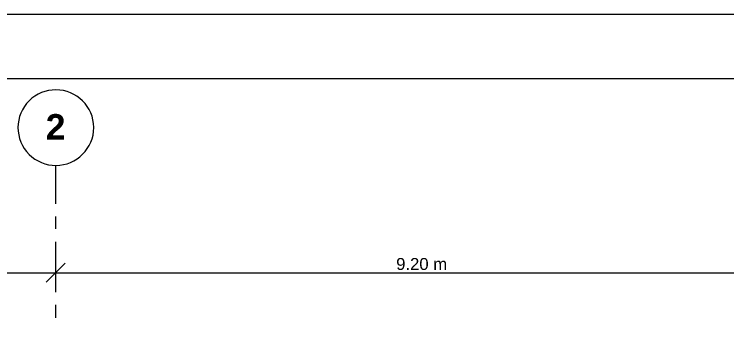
# Model space of a CAD drawing. Header units: metres. Extents: x -2 to 207, y -8 to 52.
# Drawn here: x 11.9 to 20.85, y 48.25 to 52.14 of the extents above; entities that cross this region are included whole.
import ezdxf

# ---------------------------------------------------------------- set-up
doc = ezdxf.new("R2010")
doc.units = ezdxf.units.M
for name, color, linetype, lineweight in [('HVAC - Ductos', 5, 'Continuous', 0), ('PDF_Text', 7, 'Continuous', 0), ('pie de plano', 7, 'Continuous', 0)]:
    doc.layers.add(name, color=color, linetype=linetype, lineweight=lineweight)
doc.layers.add('PDF_Geometry', color=7, linetype='Continuous', lineweight=0, true_color=0xaaaaaa)
doc.styles.add('PDF Helvetica', font='')
doc.styles.add('PDF Helvetica Bold', font='')
doc.styles.get('PDF Helvetica').set_extended_font_data('Helvetica')
doc.styles.get('PDF Helvetica Bold').set_extended_font_data('Helvetica', bold=True)

msp = doc.modelspace()

# ---------------------------------------------------------------- linework, layer by layer
at = {"layer": 'HVAC - Ductos', "color": 252, "lineweight": 0, "true_color": 0x939598}
for points in [[(12.4157, 49.1313), (12.4157, 48.8931), (12.4157, 48.6549)], [(12.5349, 49.0123), (12.4157, 48.8931), (12.2967, 48.774)], [(7.582, 48.8931), (12.4157, 48.8931), (21.6112, 48.8931), (30.8113, 48.8931), (40.0068, 48.8931), (49.2022, 48.8931), (58.6359, 48.8931)]]:
    msp.add_lwpolyline(points, dxfattribs=at)
at = {"layer": 'PDF_Geometry', "lineweight": 0}
msp.add_lwpolyline([(12.4203, 51.1886, 0.41665), (11.9438, 50.7167, 0.414636), (12.4203, 50.2401, 0.410992), (12.8969, 50.7167, 0.413)], format="xyb", close=True, dxfattribs=at)
msp.add_lwpolyline([(12.4157, 50.2355), (12.4157, 49.7591)], dxfattribs=at)
at = {"layer": 'PDF_Geometry', "color": 252, "lineweight": 0, "true_color": 0x939598}
for points in [[(12.4157, 49.5987), (12.4157, 49.4429)], [(12.4157, 49.2826), (12.4157, 48.6503)], [(12.4157, 48.4899), (12.4157, 48.3296)]]:
    msp.add_lwpolyline(points, dxfattribs=at)
at = {"layer": 'pie de plano', "color": 7, "lineweight": 0}
msp.add_lwpolyline([(87.8812, 52.1373), (87.8812, -7.8416), (-2.0899, -7.8416), (-2.0899, 52.1373)], close=True, dxfattribs=at)
msp.add_lwpolyline([(87.4042, 51.3264), (-0.9903, 51.3264), (-0.9903, -7.1773), (87.4042, -7.1773)], dxfattribs=at)

# ---------------------------------------------------------------- texts
at = {"layer": 'PDF_Text', "color": 253, "lineweight": 0, "true_color": 0xaaaaaa, "insert": (12.2926, 50.7243), "char_height": 0.3201, "attachment_point": 4, "style": 'PDF Helvetica Bold'}
msp.add_mtext('2', dxfattribs=at)
at = {"layer": 'PDF_Text', "color": 252, "lineweight": 0, "true_color": 0x939598, "insert": (16.6958, 49.0025), "char_height": 0.15002, "attachment_point": 4, "style": 'PDF Helvetica'}
msp.add_mtext('9.20 m', dxfattribs=at)

doc.saveas('drawing.dxf')
